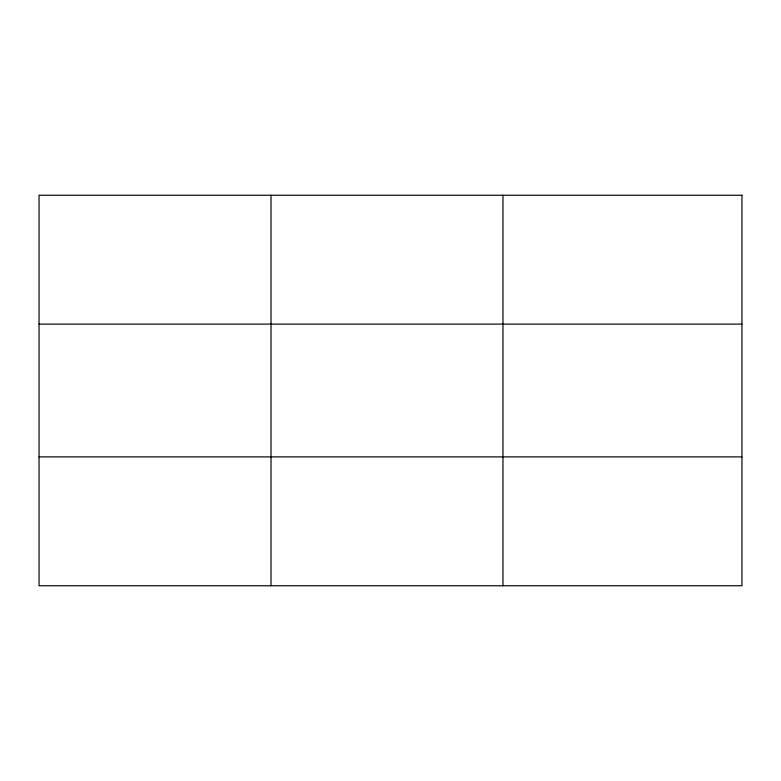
<?xml version="1.0" encoding="UTF-8"?>
<svg xmlns="http://www.w3.org/2000/svg" width="781" height="781" viewBox="0 0 781 781"><rect width="100%" height="100%" fill="white"/><g stroke="black" fill="none" stroke-linecap="round" stroke-linejoin="round"><path stroke-width="1.17" d="M271.007 585.75L271.007 195.25M502.964 585.75L502.964 195.25M39.05 324.115L741.95 324.115M39.05 456.885L741.95 456.885M741.95 195.25L39.05 195.25L39.05 585.75L741.95 585.75L741.95 195.25"/></g></svg>
